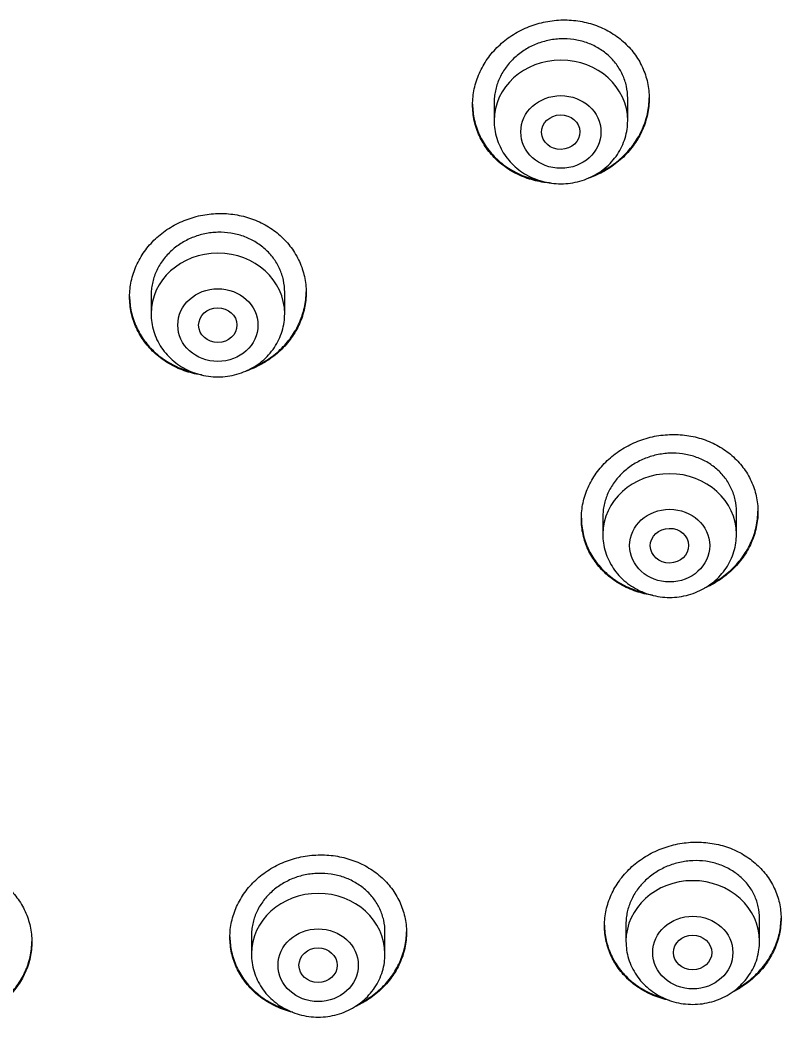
# Model space of a CAD drawing. Header units: millimetres. Extents: x 976 to 9349, y -1578 to 2211.
# Drawn here: x 4601.202 to 4602.797, y 638.951 to 641.04 of the extents above; entities that cross this region are included whole.
import ezdxf

# ---------------------------------------------------------------- set-up
doc = ezdxf.new("R2010")
doc.units = ezdxf.units.MM
doc.layers.add('Wbudowane', color=175, linetype='Continuous')

# ---------------------------------------------------------------- blocks, each defined once
blk = doc.blocks.new('Z$W@#21058')
for p, q in [((22.9936, 139.5756), (22.9936, 139.5382)), ((23.2736, 139.5382), (23.2736, 139.5853)), ((22.2748, 139.1726), (22.2748, 139.1338)), ((22.5548, 139.1338), (22.5548, 139.1793)), ((23.5015, 138.6718), (23.5015, 138.7192)), ((23.2215, 138.7085), (23.2215, 138.6718)), ((23.27, 137.856), (23.27, 137.8194)), ((23.55, 137.8194), (23.55, 137.867)), ((22.765, 137.7928), (22.765, 137.8386)), ((22.485, 137.8312), (22.485, 137.7928))]:
    blk.add_line(p, q)
for centre in [(23.1336, 139.5382), (22.4148, 139.1338), (23.3615, 138.6718), (23.41, 137.8194), (22.625, 137.7928)]:
    blk.add_ellipse(centre, major_axis=(-0.14, 0), ratio=0.906308, start_param=3.141598, end_param=6.283185)
for centre, major_axis, ratio in [((23.1336, 139.5146), (-0.084, 0), 0.906308), ((23.1332, 139.5143), (-0.0401, -0.0009), 0.903893), ((22.4148, 139.1101), (-0.084, 0), 0.906308), ((22.4146, 139.11), (-0.0401, -0.0003), 0.905509), ((23.3615, 138.6481), (-0.084, 0), 0.906308), ((23.3611, 138.648), (-0.0402, -0.0005), 0.902582), ((23.41, 137.7957), (-0.084, 0), 0.906308), ((22.625, 137.7691), (-0.084, 0), 0.906308), ((23.4096, 137.7957), (-0.0402, 0), 0.902281), ((22.6248, 137.7691), (-0.0401, 0), 0.904923)]:
    blk.add_ellipse(centre, major_axis=major_axis, ratio=ratio)
for points, knots in [([(22.9486, 139.5716), (22.9486, 139.5829), (22.9498, 139.5941), (22.9533, 139.6106), (22.9548, 139.6161), (22.9583, 139.627), (22.9604, 139.6324), (22.9673, 139.6481), (22.973, 139.6581), (22.9831, 139.6724), (22.9867, 139.6771), (22.9944, 139.686), (22.9985, 139.6903), (23.0113, 139.7026), (23.0206, 139.71), (23.0357, 139.7199), (23.0409, 139.723), (23.0516, 139.7286), (23.0625, 139.7338), (23.0738, 139.738), (23.0853, 139.7416), (23.0913, 139.7432), (23.1091, 139.7472), (23.1211, 139.7487), (23.1392, 139.7494), (23.1452, 139.7493), (23.1573, 139.7487), (23.1634, 139.7481), (23.1812, 139.7455), (23.1927, 139.7427), (23.2095, 139.7369), (23.2151, 139.7347), (23.2258, 139.7298), (23.231, 139.7272), (23.2461, 139.7184), (23.2555, 139.7117), (23.2684, 139.7002), (23.2726, 139.6962), (23.2802, 139.6879), (23.2875, 139.6792), (23.2937, 139.6698), (23.2995, 139.6601), (23.3021, 139.6551), (23.3091, 139.6398), (23.3126, 139.6292), (23.3162, 139.6129), (23.3171, 139.6073), (23.3183, 139.5961), (23.3186, 139.5905), (23.3186, 139.5738), (23.3174, 139.5626), (23.3139, 139.546), (23.3124, 139.5404), (23.3089, 139.5295), (23.3048, 139.5189), (23.2996, 139.5086), (23.294, 139.4986), (23.2908, 139.4936), (23.2807, 139.4792), (23.273, 139.4703), (23.2603, 139.458), (23.2558, 139.4541), (23.2464, 139.4466), (23.2415, 139.4431), (23.2265, 139.4332), (23.2159, 139.4276), (23.2002, 139.4209), (23.1955, 139.4192), (23.1907, 139.4176)], [0, 0, 0, 0, 0.044621, 0.044621, 0.066932, 0.066932, 0.089242, 0.089242, 0.133863, 0.133863, 0.156174, 0.156174, 0.178484, 0.178484, 0.223105, 0.223105, 0.245416, 0.245416, 0.267726, 0.290037, 0.290037, 0.312347, 0.312347, 0.356968, 0.356968, 0.379279, 0.379279, 0.401589, 0.401589, 0.44621, 0.44621, 0.468521, 0.468521, 0.490831, 0.490831, 0.535452, 0.535452, 0.557763, 0.557763, 0.580073, 0.602384, 0.602384, 0.624695, 0.624695, 0.669316, 0.669316, 0.691626, 0.691626, 0.713937, 0.713937, 0.758558, 0.758558, 0.780868, 0.780868, 0.803179, 0.825489, 0.825489, 0.8478, 0.8478, 0.892421, 0.892421, 0.914731, 0.914731, 0.937042, 0.937042, 0.981663, 0.981663, 1, 1, 1, 1]), ([(23.2736, 139.5853), (23.2736, 139.5938), (23.2727, 139.6022), (23.27, 139.6146), (23.2689, 139.6186), (23.2662, 139.6267), (23.2646, 139.6307), (23.2593, 139.6423), (23.255, 139.6495), (23.2474, 139.6598), (23.2446, 139.6632), (23.2387, 139.6695), (23.2356, 139.6726), (23.2259, 139.6812), (23.2189, 139.6863), (23.2073, 139.6929), (23.2034, 139.695), (23.1953, 139.6987), (23.187, 139.702), (23.1784, 139.7045), (23.1696, 139.7066), (23.1651, 139.7075), (23.1516, 139.7095), (23.1425, 139.7099), (23.1288, 139.7094), (23.1243, 139.7091), (23.1151, 139.7079), (23.1105, 139.7071), (23.0971, 139.7041), (23.0884, 139.7014), (23.0757, 139.696), (23.0715, 139.6941), (23.0634, 139.6898), (23.0595, 139.6875), (23.0482, 139.6801), (23.0411, 139.6745), (23.0281, 139.6619), (23.0223, 139.6552), (23.0147, 139.6444), (23.0123, 139.6407), (23.008, 139.6331), (23.006, 139.6292), (23.0007, 139.6172), (22.9981, 139.6091), (22.9954, 139.5965), (22.9947, 139.5923), (22.9938, 139.5837), (22.9936, 139.5795), (22.9936, 139.5753), (22.9936, 139.5752), (22.9936, 139.5752)], [0, 0, 0, 0, 0.062494, 0.062494, 0.093741, 0.093741, 0.124988, 0.124988, 0.187482, 0.187482, 0.218729, 0.218729, 0.249976, 0.249976, 0.31247, 0.31247, 0.343717, 0.343717, 0.374964, 0.406211, 0.406211, 0.437458, 0.437458, 0.499952, 0.499952, 0.531199, 0.531199, 0.562447, 0.562447, 0.624941, 0.624941, 0.656188, 0.656188, 0.687435, 0.687435, 0.749929, 0.749929, 0.812423, 0.812423, 0.84367, 0.84367, 0.874917, 0.874917, 0.937411, 0.937411, 0.968658, 0.968658, 0.999905, 0.999905, 1, 1, 1, 1]), ([(22.9486, 139.5727), (22.9487, 139.5617), (22.9499, 139.551), (22.9533, 139.535), (22.9548, 139.5297), (22.9583, 139.519), (22.9604, 139.5137), (22.9674, 139.4984), (22.9731, 139.4888), (22.9832, 139.4752), (22.9869, 139.4708), (22.9946, 139.4623), (22.9987, 139.4583), (23.0115, 139.4469), (23.0209, 139.4402), (23.0361, 139.4314), (23.0414, 139.4286), (23.0521, 139.4238), (23.063, 139.4194), (23.0744, 139.4161), (23.0837, 139.4138), (23.0872, 139.413), (23.0908, 139.4124)], [0, 0, 0, 0, 0.143035, 0.143035, 0.216867, 0.216867, 0.290699, 0.290699, 0.438363, 0.438363, 0.512195, 0.512195, 0.586027, 0.586027, 0.733691, 0.733691, 0.807523, 0.807523, 0.881355, 0.955187, 0.955187, 1, 1, 1, 1]), ([(23.1135, 139.4074), (23.1083, 139.4078), (23.0972, 139.4089), (23.0863, 139.4111), (23.0747, 139.4139), (23.0689, 139.4155), (23.052, 139.4214), (23.0414, 139.4262), (23.0263, 139.4349), (23.0214, 139.4381), (23.0119, 139.4449), (23.0074, 139.4485), (22.9945, 139.4599), (22.9868, 139.4683), (22.9766, 139.4819), (22.9735, 139.4867), (22.9677, 139.4964), (22.9625, 139.5063), (22.9584, 139.5166), (22.9549, 139.5272), (22.9534, 139.5326), (22.9498, 139.5491), (22.9486, 139.5603), (22.9486, 139.5716)], [0, 0, 0, 0, 0.058414, 0.12567, 0.12567, 0.192926, 0.192926, 0.327438, 0.327438, 0.394694, 0.394694, 0.461951, 0.461951, 0.596463, 0.596463, 0.663719, 0.663719, 0.730975, 0.798231, 0.798231, 0.865488, 0.865488, 1, 1, 1, 1]), ([(23.2089, 139.4268), (23.213, 139.4286), (23.217, 139.4306), (23.2263, 139.4355), (23.2314, 139.4386), (23.2464, 139.4484), (23.2557, 139.4558), (23.273, 139.4724), (23.2806, 139.4813), (23.2907, 139.4955), (23.2938, 139.5004), (23.2995, 139.5105), (23.3021, 139.5157), (23.3091, 139.5315), (23.3126, 139.5423), (23.3162, 139.5589), (23.3171, 139.5645), (23.3182, 139.5754), (23.3185, 139.5806), (23.3186, 139.5858)], [0, 0, 0, 0, 0.062786, 0.062786, 0.148518, 0.148518, 0.319981, 0.319981, 0.491443, 0.491443, 0.577175, 0.577175, 0.662906, 0.662906, 0.834369, 0.834369, 0.9201, 0.9201, 1, 1, 1, 1]), ([(22.9936, 139.5382), (22.9936, 139.5315), (22.9945, 139.5201), (22.9986, 139.5011), (23.0056, 139.4837), (23.0151, 139.4669), (23.0271, 139.4517), (23.0412, 139.4382), (23.0573, 139.4268), (23.075, 139.4177), (23.0939, 139.411), (23.1136, 139.407), (23.1337, 139.4056), (23.1538, 139.407), (23.1735, 139.4111), (23.1924, 139.4178), (23.2101, 139.427), (23.2262, 139.4384), (23.2403, 139.452), (23.2523, 139.4672), (23.2618, 139.4841), (23.2687, 139.5016), (23.2727, 139.5204), (23.2736, 139.5317), (23.2736, 139.5382)], [0, 0, 0, 0, 0.043723, 0.08855, 0.133515, 0.178674, 0.224062, 0.269684, 0.315523, 0.361546, 0.407709, 0.453968, 0.500279, 0.546601, 0.592892, 0.639107, 0.685199, 0.73112, 0.776832, 0.822308, 0.867548, 0.912577, 0.957444, 1, 1, 1, 1]), ([(22.2298, 139.169), (22.2298, 139.1803), (22.231, 139.1913), (22.2345, 139.2077), (22.236, 139.2132), (22.2395, 139.224), (22.2416, 139.2293), (22.2485, 139.2449), (22.2542, 139.2549), (22.2643, 139.269), (22.2679, 139.2736), (22.2756, 139.2824), (22.2797, 139.2867), (22.2925, 139.2987), (22.3018, 139.306), (22.3169, 139.3157), (22.3222, 139.3187), (22.3328, 139.3243), (22.3437, 139.3293), (22.3551, 139.3333), (22.3666, 139.3368), (22.3726, 139.3384), (22.3905, 139.3421), (22.4025, 139.3435), (22.4205, 139.344), (22.4266, 139.3439), (22.4387, 139.3431), (22.4447, 139.3424), (22.4625, 139.3397), (22.4741, 139.3368), (22.4909, 139.3308), (22.4964, 139.3286), (22.5072, 139.3236), (22.5123, 139.3208), (22.5274, 139.312), (22.5368, 139.3052), (22.5497, 139.2936), (22.5538, 139.2896), (22.5615, 139.2812), (22.5687, 139.2725), (22.5749, 139.2631), (22.5807, 139.2534), (22.5833, 139.2484), (22.5903, 139.2331), (22.5938, 139.2225), (22.5974, 139.2063), (22.5983, 139.2007), (22.5995, 139.1896), (22.5998, 139.184), (22.5998, 139.1673), (22.5986, 139.1563), (22.5951, 139.1397), (22.5936, 139.1342), (22.5901, 139.1235), (22.586, 139.1129), (22.5809, 139.1027), (22.5752, 139.0928), (22.572, 139.0879), (22.5619, 139.0736), (22.5542, 139.0649), (22.5415, 139.0528), (22.537, 139.0489), (22.5276, 139.0416), (22.5227, 139.0381), (22.5076, 139.0284), (22.497, 139.0229), (22.4817, 139.0167), (22.4775, 139.0151), (22.4731, 139.0137)], [0, 0, 0, 0, 0.044698, 0.044698, 0.067046, 0.067046, 0.089395, 0.089395, 0.134093, 0.134093, 0.156442, 0.156442, 0.17879, 0.17879, 0.223488, 0.223488, 0.245837, 0.245837, 0.268186, 0.290534, 0.290534, 0.312883, 0.312883, 0.357581, 0.357581, 0.37993, 0.37993, 0.402278, 0.402278, 0.446976, 0.446976, 0.469325, 0.469325, 0.491674, 0.491674, 0.536371, 0.536371, 0.55872, 0.55872, 0.581069, 0.603418, 0.603418, 0.625767, 0.625767, 0.670464, 0.670464, 0.692813, 0.692813, 0.715162, 0.715162, 0.759859, 0.759859, 0.782208, 0.782208, 0.804557, 0.826906, 0.826906, 0.849255, 0.849255, 0.893952, 0.893952, 0.916301, 0.916301, 0.93865, 0.93865, 0.983347, 0.983347, 1, 1, 1, 1]), ([(22.5548, 139.1793), (22.5548, 139.1878), (22.5539, 139.1961), (22.5512, 139.2084), (22.5501, 139.2125), (22.5474, 139.2205), (22.5458, 139.2245), (22.5406, 139.2361), (22.5363, 139.2434), (22.5286, 139.2537), (22.5259, 139.257), (22.52, 139.2634), (22.5169, 139.2665), (22.5072, 139.2751), (22.5002, 139.2803), (22.4887, 139.2871), (22.4847, 139.2891), (22.4766, 139.2929), (22.4683, 139.2963), (22.4597, 139.2989), (22.451, 139.3011), (22.4465, 139.302), (22.4329, 139.3041), (22.4238, 139.3047), (22.4101, 139.3044), (22.4056, 139.304), (22.3964, 139.303), (22.3918, 139.3022), (22.3784, 139.2994), (22.3697, 139.2968), (22.357, 139.2916), (22.3528, 139.2897), (22.3447, 139.2855), (22.3408, 139.2832), (22.3294, 139.276), (22.3223, 139.2705), (22.3093, 139.2581), (22.3035, 139.2515), (22.2959, 139.2408), (22.2935, 139.2372), (22.2892, 139.2296), (22.2872, 139.2257), (22.2819, 139.2139), (22.2793, 139.2058), (22.2766, 139.1933), (22.2759, 139.1891), (22.275, 139.1806), (22.2748, 139.1764), (22.2748, 139.1722), (22.2748, 139.1722), (22.2748, 139.1722)], [0, 0, 0, 0, 0.062493, 0.062493, 0.09374, 0.09374, 0.124987, 0.124987, 0.18748, 0.18748, 0.218727, 0.218727, 0.249973, 0.249973, 0.312467, 0.312467, 0.343714, 0.343714, 0.37496, 0.406207, 0.406207, 0.437454, 0.437454, 0.499947, 0.499947, 0.531194, 0.531194, 0.56244, 0.56244, 0.624934, 0.624934, 0.65618, 0.65618, 0.687427, 0.687427, 0.74992, 0.74992, 0.812414, 0.812414, 0.84366, 0.84366, 0.874907, 0.874907, 0.937401, 0.937401, 0.968647, 0.968647, 0.999894, 0.999894, 1, 1, 1, 1]), ([(22.2298, 139.1701), (22.2299, 139.1592), (22.231, 139.1485), (22.2345, 139.1326), (22.236, 139.1272), (22.2395, 139.1166), (22.2416, 139.1114), (22.2486, 139.0961), (22.2542, 139.0864), (22.2643, 139.0728), (22.268, 139.0684), (22.2757, 139.0599), (22.2798, 139.0559), (22.2926, 139.0444), (22.302, 139.0376), (22.3172, 139.0287), (22.3224, 139.0259), (22.3331, 139.0209), (22.344, 139.0165), (22.3554, 139.013), (22.3615, 139.0114), (22.3619, 139.0114), (22.3623, 139.0113)], [0, 0, 0, 0, 0.1489842, 0.1489842, 0.2258933, 0.2258933, 0.3028024, 0.3028024, 0.4566207, 0.4566207, 0.5335298, 0.5335298, 0.6104389, 0.6104389, 0.7642571, 0.7642571, 0.8411662, 0.8411662, 0.9180754, 0.9949845, 0.9949845, 1, 1, 1, 1]), ([(22.3817, 139.0054), (22.3808, 139.0055), (22.374, 139.0065), (22.3673, 139.0079), (22.3557, 139.0108), (22.3499, 139.0125), (22.3331, 139.0185), (22.3224, 139.0235), (22.3073, 139.0323), (22.3024, 139.0355), (22.293, 139.0424), (22.2885, 139.046), (22.2756, 139.0575), (22.2679, 139.0659), (22.2578, 139.0795), (22.2546, 139.0843), (22.2489, 139.094), (22.2437, 139.1039), (22.2396, 139.1142), (22.2361, 139.1248), (22.2346, 139.1302), (22.231, 139.1467), (22.2298, 139.1578), (22.2298, 139.169)], [0, 0, 0, 0, 0.010437, 0.0811201, 0.0811201, 0.1518032, 0.1518032, 0.2931693, 0.2931693, 0.3638524, 0.3638524, 0.4345354, 0.4345354, 0.5759016, 0.5759016, 0.6465847, 0.6465847, 0.7172677, 0.7879508, 0.7879508, 0.8586339, 0.8586339, 1, 1, 1, 1]), ([(22.4894, 139.022), (22.4937, 139.0238), (22.4979, 139.0258), (22.5074, 139.0307), (22.5126, 139.0337), (22.5276, 139.0433), (22.5369, 139.0506), (22.5542, 139.0669), (22.5618, 139.0757), (22.5719, 139.0898), (22.575, 139.0946), (22.5807, 139.1046), (22.5833, 139.1098), (22.5903, 139.1254), (22.5938, 139.1361), (22.5974, 139.1525), (22.5983, 139.1581), (22.5994, 139.169), (22.5997, 139.1742), (22.5998, 139.1794)], [0, 0, 0, 0, 0.065718, 0.065718, 0.151155, 0.151155, 0.322027, 0.322027, 0.4929, 0.4929, 0.578336, 0.578336, 0.663773, 0.663773, 0.834645, 0.834645, 0.920082, 0.920082, 1, 1, 1, 1]), ([(22.2748, 139.1338), (22.2748, 139.127), (22.2757, 139.1156), (22.2798, 139.0967), (22.2868, 139.0792), (22.2963, 139.0624), (22.3083, 139.0473), (22.3224, 139.0338), (22.3385, 139.0224), (22.3562, 139.0133), (22.3751, 139.0066), (22.3948, 139.0025), (22.4149, 139.0012), (22.435, 139.0026), (22.4547, 139.0067), (22.4736, 139.0134), (22.4913, 139.0226), (22.5074, 139.034), (22.5215, 139.0476), (22.5335, 139.0628), (22.543, 139.0796), (22.5499, 139.0971), (22.5539, 139.116), (22.5548, 139.1272), (22.5548, 139.1338)], [0, 0, 0, 0, 0.043723, 0.08855, 0.133515, 0.178674, 0.224062, 0.269684, 0.315523, 0.361546, 0.407709, 0.453968, 0.500279, 0.546601, 0.592892, 0.639107, 0.685199, 0.73112, 0.776832, 0.822308, 0.867548, 0.912577, 0.957444, 1, 1, 1, 1]), ([(23.1765, 138.7044), (23.1765, 138.7156), (23.1777, 138.7266), (23.1812, 138.743), (23.1827, 138.7484), (23.1862, 138.7592), (23.1883, 138.7646), (23.1953, 138.7802), (23.201, 138.7902), (23.2111, 138.8044), (23.2147, 138.809), (23.2224, 138.8179), (23.2265, 138.8222), (23.2393, 138.8343), (23.2486, 138.8417), (23.2638, 138.8515), (23.269, 138.8546), (23.2797, 138.8602), (23.2906, 138.8654), (23.3019, 138.8695), (23.3134, 138.8732), (23.3194, 138.8748), (23.3372, 138.8788), (23.3492, 138.8803), (23.3673, 138.881), (23.3733, 138.881), (23.3854, 138.8804), (23.3914, 138.8799), (23.4092, 138.8774), (23.4207, 138.8746), (23.4375, 138.869), (23.4431, 138.8668), (23.4538, 138.862), (23.459, 138.8594), (23.474, 138.8509), (23.4834, 138.8443), (23.4964, 138.833), (23.5005, 138.829), (23.5082, 138.8208), (23.5154, 138.8122), (23.5216, 138.803), (23.5273, 138.7934), (23.53, 138.7884), (23.537, 138.7733), (23.5405, 138.7629), (23.5441, 138.7467), (23.545, 138.7413), (23.5462, 138.7302), (23.5465, 138.7246), (23.5465, 138.708), (23.5453, 138.697), (23.5418, 138.6804), (23.5403, 138.6749), (23.5367, 138.6642), (23.5327, 138.6536), (23.5275, 138.6434), (23.5218, 138.6334), (23.5187, 138.6285), (23.5085, 138.6142), (23.5009, 138.6053), (23.4881, 138.5931), (23.4836, 138.5892), (23.4742, 138.5818), (23.4693, 138.5782), (23.4547, 138.5687), (23.4446, 138.5633), (23.4339, 138.5587)], [0, 0, 0, 0, 0.045544, 0.045544, 0.068317, 0.068317, 0.091089, 0.091089, 0.136633, 0.136633, 0.159405, 0.159405, 0.182178, 0.182178, 0.227722, 0.227722, 0.250494, 0.250494, 0.273266, 0.296038, 0.296038, 0.318811, 0.318811, 0.364355, 0.364355, 0.387127, 0.387127, 0.409899, 0.409899, 0.455444, 0.455444, 0.478216, 0.478216, 0.500988, 0.500988, 0.546533, 0.546533, 0.569305, 0.569305, 0.592077, 0.614849, 0.614849, 0.637621, 0.637621, 0.683166, 0.683166, 0.705938, 0.705938, 0.72871, 0.72871, 0.774254, 0.774254, 0.797027, 0.797027, 0.819799, 0.842571, 0.842571, 0.865343, 0.865343, 0.910888, 0.910888, 0.93366, 0.93366, 0.956432, 0.956432, 1, 1, 1, 1]), ([(23.5015, 138.7192), (23.5015, 138.7277), (23.5006, 138.736), (23.4979, 138.7482), (23.4968, 138.7522), (23.4941, 138.7602), (23.4925, 138.7641), (23.4872, 138.7756), (23.4829, 138.7828), (23.4753, 138.7929), (23.4725, 138.7962), (23.4666, 138.8025), (23.4636, 138.8055), (23.4538, 138.8139), (23.4468, 138.8189), (23.4353, 138.8255), (23.4313, 138.8275), (23.4232, 138.8311), (23.415, 138.8343), (23.4064, 138.8368), (23.3976, 138.8389), (23.3931, 138.8397), (23.3796, 138.8416), (23.3705, 138.8421), (23.3569, 138.8415), (23.3523, 138.8411), (23.3431, 138.8399), (23.3386, 138.8391), (23.3251, 138.8361), (23.3164, 138.8334), (23.3038, 138.8281), (23.2996, 138.8261), (23.2915, 138.8218), (23.2876, 138.8196), (23.2762, 138.8122), (23.2691, 138.8066), (23.2561, 138.7942), (23.2502, 138.7875), (23.2426, 138.7768), (23.2403, 138.7731), (23.2359, 138.7655), (23.2339, 138.7616), (23.2287, 138.7498), (23.226, 138.7417), (23.2233, 138.7292), (23.2226, 138.725), (23.2217, 138.7166), (23.2215, 138.7124), (23.2215, 138.7082), (23.2215, 138.7082), (23.2215, 138.7081)], [0, 0, 0, 0, 0.062494, 0.062494, 0.093741, 0.093741, 0.124987, 0.124987, 0.187481, 0.187481, 0.218728, 0.218728, 0.249975, 0.249975, 0.312469, 0.312469, 0.343715, 0.343715, 0.374962, 0.406209, 0.406209, 0.437456, 0.437456, 0.49995, 0.49995, 0.531197, 0.531197, 0.562444, 0.562444, 0.624937, 0.624937, 0.656184, 0.656184, 0.687431, 0.687431, 0.749925, 0.749925, 0.812418, 0.812418, 0.843665, 0.843665, 0.874912, 0.874912, 0.937406, 0.937406, 0.968653, 0.968653, 0.9999, 0.9999, 1, 1, 1, 1]), ([(23.4464, 138.5667), (23.4471, 138.5671), (23.4479, 138.5675), (23.454, 138.5707), (23.4592, 138.5738), (23.4742, 138.5835), (23.4835, 138.5909), (23.5008, 138.6074), (23.5085, 138.6162), (23.5185, 138.6304), (23.5216, 138.6352), (23.5274, 138.6453), (23.53, 138.6504), (23.537, 138.6661), (23.5405, 138.6768), (23.5441, 138.6933), (23.545, 138.6988), (23.5461, 138.7096), (23.5464, 138.7149), (23.5465, 138.72)], [0, 0, 0, 0, 0.012916, 0.012916, 0.103179, 0.103179, 0.283704, 0.283704, 0.46423, 0.46423, 0.554492, 0.554492, 0.644755, 0.644755, 0.82528, 0.82528, 0.915543, 0.915543, 1, 1, 1, 1]), ([(23.1765, 138.7054), (23.1766, 138.6946), (23.1778, 138.684), (23.1812, 138.6682), (23.1827, 138.6629), (23.1862, 138.6523), (23.1883, 138.6471), (23.1953, 138.632), (23.201, 138.6225), (23.2111, 138.6091), (23.2148, 138.6047), (23.2225, 138.5964), (23.2266, 138.5924), (23.2394, 138.5812), (23.2488, 138.5746), (23.264, 138.5659), (23.2692, 138.5632), (23.2799, 138.5585), (23.2908, 138.5542), (23.3022, 138.5509), (23.3083, 138.5495), (23.3085, 138.5494), (23.3088, 138.5493)], [0, 0, 0, 0, 0.1491339, 0.1491339, 0.2261349, 0.2261349, 0.3031358, 0.3031358, 0.4571377, 0.4571377, 0.5341387, 0.5341387, 0.6111396, 0.6111396, 0.7651415, 0.7651415, 0.8421425, 0.8421425, 0.9191434, 0.9961444, 0.9961444, 1, 1, 1, 1]), ([(23.3254, 138.5441), (23.3196, 138.545), (23.3139, 138.546), (23.3025, 138.5487), (23.2967, 138.5504), (23.2799, 138.5561), (23.2692, 138.5608), (23.2541, 138.5694), (23.2492, 138.5725), (23.2398, 138.5792), (23.2353, 138.5828), (23.2224, 138.594), (23.2147, 138.6022), (23.2045, 138.6157), (23.2014, 138.6204), (23.1956, 138.6299), (23.1904, 138.6397), (23.1863, 138.65), (23.1828, 138.6604), (23.1813, 138.6658), (23.1777, 138.6821), (23.1765, 138.6932), (23.1765, 138.7044)], [0, 0, 0, 0, 0.069816, 0.069816, 0.141368, 0.141368, 0.284473, 0.284473, 0.356026, 0.356026, 0.427579, 0.427579, 0.570684, 0.570684, 0.642237, 0.642237, 0.713789, 0.785342, 0.785342, 0.856895, 0.856895, 1, 1, 1, 1]), ([(23.2215, 138.6718), (23.2215, 138.6651), (23.2224, 138.6537), (23.2266, 138.6347), (23.2335, 138.6173), (23.243, 138.6004), (23.255, 138.5853), (23.2691, 138.5718), (23.2852, 138.5604), (23.3029, 138.5513), (23.3218, 138.5446), (23.3415, 138.5406), (23.3616, 138.5392), (23.3817, 138.5406), (23.4015, 138.5447), (23.4203, 138.5514), (23.438, 138.5606), (23.4541, 138.572), (23.4682, 138.5856), (23.4802, 138.6008), (23.4897, 138.6177), (23.4966, 138.6352), (23.5006, 138.654), (23.5015, 138.6652), (23.5015, 138.6718)], [0, 0, 0, 0, 0.043723, 0.08855, 0.133515, 0.178674, 0.224062, 0.269684, 0.315523, 0.361546, 0.407709, 0.453968, 0.500279, 0.546601, 0.592892, 0.639107, 0.685199, 0.73112, 0.776832, 0.822308, 0.867548, 0.912577, 0.957444, 1, 1, 1, 1]), ([(23.225, 137.8519), (23.225, 137.863), (23.2262, 137.8739), (23.2297, 137.8902), (23.2312, 137.8956), (23.2348, 137.9062), (23.2368, 137.9116), (23.2438, 137.9271), (23.2495, 137.9369), (23.2596, 137.951), (23.2633, 137.9556), (23.271, 137.9644), (23.2751, 137.9687), (23.2879, 137.9808), (23.2972, 137.9881), (23.3124, 137.9978), (23.3177, 138.0009), (23.3283, 138.0065), (23.3392, 138.0115), (23.3506, 138.0157), (23.3621, 138.0193), (23.3681, 138.0209), (23.3859, 138.0248), (23.3979, 138.0264), (23.416, 138.0271), (23.422, 138.0271), (23.4341, 138.0265), (23.4401, 138.0259), (23.4579, 138.0235), (23.4694, 138.0208), (23.4862, 138.0152), (23.4917, 138.013), (23.5024, 138.0083), (23.5076, 138.0057), (23.5226, 137.9973), (23.532, 137.9907), (23.5449, 137.9796), (23.549, 137.9757), (23.5567, 137.9675), (23.5639, 137.9591), (23.5701, 137.9499), (23.5759, 137.9405), (23.5785, 137.9356), (23.5855, 137.9206), (23.589, 137.9103), (23.5926, 137.8943), (23.5935, 137.8889), (23.5947, 137.8779), (23.595, 137.8724), (23.595, 137.8559), (23.5938, 137.845), (23.5903, 137.8286), (23.5888, 137.8231), (23.5853, 137.8124), (23.5812, 137.802), (23.576, 137.7918), (23.5703, 137.7819), (23.5672, 137.777), (23.557, 137.7628), (23.5493, 137.7541), (23.5365, 137.7419), (23.532, 137.7381), (23.5226, 137.7307), (23.5177, 137.7272), (23.506, 137.7196), (23.4991, 137.7157), (23.492, 137.7122)], [0, 0, 0, 0, 0.046161, 0.046161, 0.069242, 0.069242, 0.092323, 0.092323, 0.138484, 0.138484, 0.161565, 0.161565, 0.184646, 0.184646, 0.230807, 0.230807, 0.253888, 0.253888, 0.276968, 0.300049, 0.300049, 0.32313, 0.32313, 0.369291, 0.369291, 0.392372, 0.392372, 0.415453, 0.415453, 0.461614, 0.461614, 0.484695, 0.484695, 0.507776, 0.507776, 0.553937, 0.553937, 0.577018, 0.577018, 0.600098, 0.623179, 0.623179, 0.64626, 0.64626, 0.692421, 0.692421, 0.715502, 0.715502, 0.738583, 0.738583, 0.784744, 0.784744, 0.807825, 0.807825, 0.830905, 0.853986, 0.853986, 0.877067, 0.877067, 0.923228, 0.923228, 0.946309, 0.946309, 0.96939, 0.96939, 1, 1, 1, 1]), ([(22.44, 137.8275), (22.44, 137.8386), (22.4412, 137.8495), (22.4447, 137.8657), (22.4462, 137.8711), (22.4497, 137.8817), (22.4518, 137.887), (22.4588, 137.9024), (22.4645, 137.9122), (22.4746, 137.9262), (22.4782, 137.9307), (22.4859, 137.9395), (22.49, 137.9436), (22.5028, 137.9556), (22.5121, 137.9628), (22.5273, 137.9724), (22.5326, 137.9754), (22.5432, 137.9808), (22.5541, 137.9858), (22.5655, 137.9898), (22.5771, 137.9933), (22.583, 137.9948), (22.6009, 137.9985), (22.6129, 137.9999), (22.6309, 138.0004), (22.637, 138.0004), (22.6491, 137.9996), (22.6551, 137.999), (22.6729, 137.9963), (22.6844, 137.9934), (22.7012, 137.9876), (22.7068, 137.9854), (22.7175, 137.9805), (22.7227, 137.9779), (22.7377, 137.9692), (22.747, 137.9626), (22.76, 137.9512), (22.7641, 137.9472), (22.7718, 137.939), (22.7789, 137.9304), (22.7852, 137.9212), (22.7909, 137.9117), (22.7935, 137.9067), (22.8005, 137.8917), (22.804, 137.8813), (22.8076, 137.8653), (22.8085, 137.8599), (22.8097, 137.8489), (22.81, 137.8434), (22.81, 137.827), (22.8088, 137.8161), (22.8053, 137.7997), (22.8038, 137.7943), (22.8003, 137.7837), (22.7962, 137.7732), (22.7911, 137.7632), (22.7854, 137.7534), (22.7822, 137.7485), (22.7721, 137.7345), (22.7644, 137.7258), (22.7516, 137.7138), (22.7471, 137.71), (22.7377, 137.7027), (22.7328, 137.6993), (22.7195, 137.6909), (22.7109, 137.6862), (22.7018, 137.6822)], [0, 0, 0, 0, 0.0458244, 0.0458244, 0.0687367, 0.0687367, 0.0916489, 0.0916489, 0.1374733, 0.1374733, 0.1603856, 0.1603856, 0.1832978, 0.1832978, 0.2291222, 0.2291222, 0.2520344, 0.2520344, 0.2749467, 0.2978589, 0.2978589, 0.3207711, 0.3207711, 0.3665955, 0.3665955, 0.3895078, 0.3895078, 0.41242, 0.41242, 0.4582444, 0.4582444, 0.4811567, 0.4811567, 0.5040689, 0.5040689, 0.5498933, 0.5498933, 0.5728055, 0.5728055, 0.5957178, 0.61863, 0.61863, 0.6415422, 0.6415422, 0.6873666, 0.6873666, 0.7102789, 0.7102789, 0.7331911, 0.7331911, 0.7790155, 0.7790155, 0.8019278, 0.8019278, 0.82484, 0.8477522, 0.8477522, 0.8706644, 0.8706644, 0.9164889, 0.9164889, 0.9394011, 0.9394011, 0.9623133, 0.9623133, 1, 1, 1, 1]), ([(21.655, 137.8111), (21.655, 137.8222), (21.6562, 137.8331), (21.6597, 137.8492), (21.6612, 137.8546), (21.6647, 137.8652), (21.6668, 137.8704), (21.6738, 137.8858), (21.6794, 137.8955), (21.6895, 137.9094), (21.6931, 137.9139), (21.7009, 137.9226), (21.705, 137.9267), (21.7178, 137.9386), (21.7271, 137.9457), (21.7423, 137.9551), (21.7475, 137.9581), (21.7582, 137.9634), (21.7691, 137.9683), (21.7804, 137.9722), (21.792, 137.9756), (21.7979, 137.9771), (21.8158, 137.9806), (21.8278, 137.9819), (21.8459, 137.9823), (21.852, 137.9821), (21.8641, 137.9813), (21.8701, 137.9806), (21.8879, 137.9777), (21.8995, 137.9747), (21.9163, 137.9688), (21.9218, 137.9665), (21.9325, 137.9615), (21.9377, 137.9588), (21.9527, 137.95), (21.9621, 137.9432), (21.975, 137.9317), (21.9791, 137.9277), (21.9868, 137.9194), (21.994, 137.9108), (22.0002, 137.9015), (22.0059, 137.8919), (22.0086, 137.887), (22.0155, 137.8718), (22.019, 137.8615), (22.0226, 137.8454), (22.0235, 137.84), (22.0247, 137.829), (22.025, 137.8235), (22.025, 137.8071), (22.0238, 137.7962), (22.0203, 137.7799), (22.0188, 137.7745), (22.0153, 137.7639), (22.0112, 137.7535), (22.0061, 137.7435), (22.0004, 137.7337), (21.9972, 137.7289), (21.9871, 137.7149), (21.9794, 137.7064), (21.9666, 137.6945), (21.9622, 137.6907), (21.9528, 137.6836), (21.9479, 137.6802), (21.9333, 137.6711), (21.9234, 137.666), (21.9129, 137.6617)], [0, 0, 0, 0, 0.045575, 0.045575, 0.068363, 0.068363, 0.091151, 0.091151, 0.136726, 0.136726, 0.159513, 0.159513, 0.182301, 0.182301, 0.227876, 0.227876, 0.250664, 0.250664, 0.273452, 0.296239, 0.296239, 0.319027, 0.319027, 0.364602, 0.364602, 0.38739, 0.38739, 0.410177, 0.410177, 0.455753, 0.455753, 0.47854, 0.47854, 0.501328, 0.501328, 0.546903, 0.546903, 0.569691, 0.569691, 0.592479, 0.615266, 0.615266, 0.638054, 0.638054, 0.683629, 0.683629, 0.706417, 0.706417, 0.729204, 0.729204, 0.77478, 0.77478, 0.797567, 0.797567, 0.820355, 0.843143, 0.843143, 0.86593, 0.86593, 0.911506, 0.911506, 0.934293, 0.934293, 0.957081, 0.957081, 1, 1, 1, 1]), ([(23.55, 137.867), (23.55, 137.8754), (23.5491, 137.8836), (23.5464, 137.8957), (23.5453, 137.8997), (23.5426, 137.9076), (23.541, 137.9115), (23.5358, 137.9228), (23.5314, 137.9299), (23.5238, 137.9399), (23.5211, 137.9432), (23.5152, 137.9494), (23.5121, 137.9523), (23.5024, 137.9607), (23.4954, 137.9656), (23.4839, 137.9721), (23.4799, 137.9741), (23.4718, 137.9777), (23.4636, 137.9809), (23.455, 137.9833), (23.4463, 137.9853), (23.4418, 137.9862), (23.4283, 137.9881), (23.4192, 137.9885), (23.4055, 137.9879), (23.401, 137.9876), (23.3918, 137.9864), (23.3872, 137.9856), (23.3738, 137.9826), (23.3651, 137.9799), (23.3524, 137.9746), (23.3482, 137.9727), (23.3401, 137.9684), (23.3362, 137.9662), (23.3248, 137.9588), (23.3177, 137.9533), (23.3046, 137.941), (23.2988, 137.9343), (23.2912, 137.9237), (23.2888, 137.9201), (23.2845, 137.9126), (23.2825, 137.9087), (23.2772, 137.8969), (23.2745, 137.8889), (23.2718, 137.8766), (23.2711, 137.8724), (23.2702, 137.864), (23.27, 137.8599), (23.27, 137.8557), (23.27, 137.8557), (23.27, 137.8557)], [0, 0, 0, 0, 0.062493, 0.062493, 0.093739, 0.093739, 0.124986, 0.124986, 0.187479, 0.187479, 0.218725, 0.218725, 0.249972, 0.249972, 0.312464, 0.312464, 0.343711, 0.343711, 0.374957, 0.406204, 0.406204, 0.43745, 0.43745, 0.499943, 0.499943, 0.531189, 0.531189, 0.562436, 0.562436, 0.624929, 0.624929, 0.656175, 0.656175, 0.687422, 0.687422, 0.749915, 0.749915, 0.812407, 0.812407, 0.843654, 0.843654, 0.8749, 0.8749, 0.937393, 0.937393, 0.96864, 0.96864, 0.999886, 0.999886, 1, 1, 1, 1]), ([(22.765, 137.8386), (22.765, 137.847), (22.7641, 137.8552), (22.7614, 137.8673), (22.7603, 137.8713), (22.7576, 137.8792), (22.7561, 137.8832), (22.7508, 137.8945), (22.7465, 137.9017), (22.7389, 137.9118), (22.7361, 137.9151), (22.7302, 137.9214), (22.7272, 137.9244), (22.7175, 137.9329), (22.7104, 137.9379), (22.6989, 137.9446), (22.695, 137.9466), (22.6869, 137.9503), (22.6786, 137.9536), (22.6701, 137.9561), (22.6613, 137.9583), (22.6568, 137.9592), (22.6433, 137.9613), (22.6342, 137.9618), (22.6205, 137.9614), (22.6159, 137.9611), (22.6068, 137.96), (22.6022, 137.9593), (22.5888, 137.9565), (22.58, 137.9539), (22.5673, 137.9488), (22.5631, 137.9468), (22.555, 137.9427), (22.5511, 137.9405), (22.5397, 137.9333), (22.5327, 137.9278), (22.5196, 137.9156), (22.5138, 137.9091), (22.5061, 137.8985), (22.5038, 137.8949), (22.4994, 137.8875), (22.4975, 137.8836), (22.4922, 137.8719), (22.4895, 137.8639), (22.4868, 137.8517), (22.4861, 137.8475), (22.4852, 137.8391), (22.485, 137.835), (22.485, 137.8308), (22.485, 137.8308), (22.485, 137.8308)], [0, 0, 0, 0, 0.062493, 0.062493, 0.093739, 0.093739, 0.124986, 0.124986, 0.187479, 0.187479, 0.218725, 0.218725, 0.249972, 0.249972, 0.312465, 0.312465, 0.343711, 0.343711, 0.374958, 0.406204, 0.406204, 0.43745, 0.43745, 0.499943, 0.499943, 0.53119, 0.53119, 0.562436, 0.562436, 0.624929, 0.624929, 0.656176, 0.656176, 0.687422, 0.687422, 0.749915, 0.749915, 0.812408, 0.812408, 0.843654, 0.843654, 0.874901, 0.874901, 0.937394, 0.937394, 0.96864, 0.96864, 0.999887, 0.999887, 1, 1, 1, 1]), ([(23.225, 137.8529), (23.2251, 137.8422), (23.2263, 137.8317), (23.2297, 137.816), (23.2312, 137.8108), (23.2348, 137.8004), (23.2368, 137.7952), (23.2438, 137.7802), (23.2495, 137.7708), (23.2596, 137.7575), (23.2633, 137.7532), (23.271, 137.745), (23.2751, 137.7411), (23.2879, 137.73), (23.2972, 137.7234), (23.3124, 137.7149), (23.3177, 137.7122), (23.3283, 137.7075), (23.3366, 137.7043), (23.3452, 137.7016), (23.3482, 137.7008)], [0, 0, 0, 0, 0.155387, 0.155387, 0.235637, 0.235637, 0.315887, 0.315887, 0.476388, 0.476388, 0.556638, 0.556638, 0.636889, 0.636889, 0.797389, 0.797389, 0.877639, 0.877639, 0.95789, 1, 1, 1, 1]), ([(23.5015, 137.7193), (23.5053, 137.7214), (23.509, 137.7237), (23.5226, 137.7325), (23.532, 137.7398), (23.5449, 137.752), (23.549, 137.7563), (23.5567, 137.765), (23.5639, 137.7741), (23.5701, 137.7838), (23.5759, 137.7937), (23.5785, 137.7989), (23.5855, 137.8144), (23.589, 137.825), (23.5926, 137.8413), (23.5935, 137.8468), (23.5947, 137.8576), (23.595, 137.8627), (23.595, 137.8679)], [0, 0, 0, 0, 0.067604, 0.067604, 0.255225, 0.255225, 0.349035, 0.349035, 0.442846, 0.536656, 0.536656, 0.630467, 0.630467, 0.818088, 0.818088, 0.911898, 0.911898, 1, 1, 1, 1]), ([(22.7121, 137.6893), (22.7175, 137.692), (22.7227, 137.695), (22.7377, 137.7045), (22.747, 137.7117), (22.76, 137.7238), (22.7641, 137.728), (22.7718, 137.7367), (22.7789, 137.7456), (22.7852, 137.7552), (22.7909, 137.7651), (22.7935, 137.7702), (22.8005, 137.7856), (22.804, 137.7962), (22.8076, 137.8124), (22.8085, 137.8179), (22.8097, 137.8286), (22.81, 137.8338), (22.81, 137.8389)], [0, 0, 0, 0, 0.091398, 0.091398, 0.27423, 0.27423, 0.365646, 0.365646, 0.457063, 0.548479, 0.548479, 0.639895, 0.639895, 0.822727, 0.822727, 0.914143, 0.914143, 1, 1, 1, 1]), ([(23.3613, 137.6955), (23.3598, 137.6958), (23.3582, 137.6961), (23.3508, 137.6978), (23.3451, 137.6995), (23.3283, 137.7051), (23.3176, 137.7098), (23.3026, 137.7183), (23.2977, 137.7214), (23.2882, 137.728), (23.2837, 137.7315), (23.2709, 137.7426), (23.2632, 137.7507), (23.253, 137.764), (23.2499, 137.7687), (23.2441, 137.7782), (23.2389, 137.7878), (23.2349, 137.798), (23.2313, 137.8083), (23.2298, 137.8137), (23.2262, 137.8298), (23.225, 137.8408), (23.225, 137.8519)], [0, 0, 0, 0, 0.0203005, 0.0203005, 0.095662, 0.095662, 0.246385, 0.246385, 0.3217465, 0.3217465, 0.397108, 0.397108, 0.547831, 0.547831, 0.6231925, 0.6231925, 0.698554, 0.7739155, 0.7739155, 0.849277, 0.849277, 1, 1, 1, 1]), ([(21.9238, 137.6687), (21.9249, 137.6692), (21.926, 137.6698), (21.9325, 137.673), (21.9377, 137.6759), (21.9527, 137.6853), (21.9621, 137.6924), (21.975, 137.7044), (21.9791, 137.7085), (21.9868, 137.7172), (21.994, 137.7261), (22.0002, 137.7356), (22.0059, 137.7454), (22.0086, 137.7504), (22.0155, 137.7658), (22.019, 137.7763), (22.0226, 137.7925), (22.0235, 137.798), (22.0247, 137.8087), (22.025, 137.8139), (22.025, 137.819)], [0, 0, 0, 0, 0.018737, 0.018737, 0.108439, 0.108439, 0.287842, 0.287842, 0.377543, 0.377543, 0.467244, 0.556946, 0.556946, 0.646647, 0.646647, 0.82605, 0.82605, 0.915751, 0.915751, 1, 1, 1, 1]), ([(22.44, 137.8286), (22.4401, 137.8178), (22.4413, 137.8073), (22.4447, 137.7917), (22.4462, 137.7864), (22.4497, 137.776), (22.4518, 137.7708), (22.4588, 137.7557), (22.4645, 137.7462), (22.4746, 137.7328), (22.4782, 137.7285), (22.4859, 137.7202), (22.49, 137.7162), (22.5028, 137.705), (22.5121, 137.6983), (22.5273, 137.6895), (22.5326, 137.6868), (22.5432, 137.682), (22.5501, 137.6792), (22.5572, 137.6768), (22.5586, 137.6764)], [0, 0, 0, 0, 0.158745, 0.158745, 0.240727, 0.240727, 0.32271, 0.32271, 0.486675, 0.486675, 0.568657, 0.568657, 0.650639, 0.650639, 0.814604, 0.814604, 0.896586, 0.896586, 0.978569, 1, 1, 1, 1]), ([(22.5716, 137.6706), (22.5716, 137.6706), (22.5716, 137.6706), (22.5658, 137.672), (22.56, 137.6737), (22.5432, 137.6796), (22.5326, 137.6844), (22.5175, 137.6931), (22.5126, 137.6962), (22.5031, 137.703), (22.4986, 137.7065), (22.4858, 137.7178), (22.4781, 137.726), (22.468, 137.7394), (22.4648, 137.7441), (22.4591, 137.7536), (22.4539, 137.7634), (22.4498, 137.7736), (22.4463, 137.784), (22.4448, 137.7893), (22.4412, 137.8055), (22.44, 137.8164), (22.44, 137.8275)], [0, 0, 0, 0, 0.000054, 0.000054, 0.076973, 0.076973, 0.230811, 0.230811, 0.30773, 0.30773, 0.384649, 0.384649, 0.538487, 0.538487, 0.615406, 0.615406, 0.692324, 0.769243, 0.769243, 0.846162, 0.846162, 1, 1, 1, 1]), ([(23.27, 137.8194), (23.27, 137.8126), (23.2709, 137.8012), (23.2751, 137.7823), (23.282, 137.7648), (23.2915, 137.748), (23.3035, 137.7329), (23.3177, 137.7194), (23.3337, 137.708), (23.3514, 137.6988), (23.3703, 137.6922), (23.39, 137.6881), (23.4101, 137.6868), (23.4303, 137.6882), (23.45, 137.6923), (23.4689, 137.699), (23.4865, 137.7082), (23.5026, 137.7196), (23.5168, 137.7332), (23.5287, 137.7484), (23.5382, 137.7652), (23.5451, 137.7827), (23.5491, 137.8015), (23.55, 137.8128), (23.55, 137.8194)], [0, 0, 0, 0, 0.043723, 0.08855, 0.133515, 0.178674, 0.224062, 0.269684, 0.315523, 0.361546, 0.407709, 0.453968, 0.500279, 0.546601, 0.592892, 0.639107, 0.685199, 0.73112, 0.776832, 0.822308, 0.867548, 0.912577, 0.957444, 1, 1, 1, 1]), ([(22.485, 137.7928), (22.485, 137.786), (22.4859, 137.7746), (22.4901, 137.7556), (22.497, 137.7382), (22.5065, 137.7214), (22.5185, 137.7063), (22.5327, 137.6928), (22.5487, 137.6814), (22.5664, 137.6722), (22.5853, 137.6656), (22.605, 137.6615), (22.6251, 137.6602), (22.6453, 137.6615), (22.665, 137.6656), (22.6839, 137.6723), (22.7015, 137.6815), (22.7176, 137.693), (22.7318, 137.7065), (22.7437, 137.7217), (22.7532, 137.7386), (22.7601, 137.7561), (22.7641, 137.7749), (22.765, 137.7862), (22.765, 137.7928)], [0, 0, 0, 0, 0.043723, 0.08855, 0.133515, 0.178674, 0.224062, 0.269684, 0.315523, 0.361546, 0.407709, 0.453968, 0.500279, 0.546601, 0.592892, 0.639107, 0.685199, 0.73112, 0.776832, 0.822308, 0.867548, 0.912577, 0.957444, 1, 1, 1, 1])]:
    blk.add_open_spline(points, degree=3, knots=knots)

msp = doc.modelspace()

# ---------------------------------------------------------------- block references
at = {"layer": 'Wbudowane'}
msp.add_blockref('Z$W@#21058', (4579.2023, 501.2904), dxfattribs=at)

doc.saveas('drawing.dxf')
